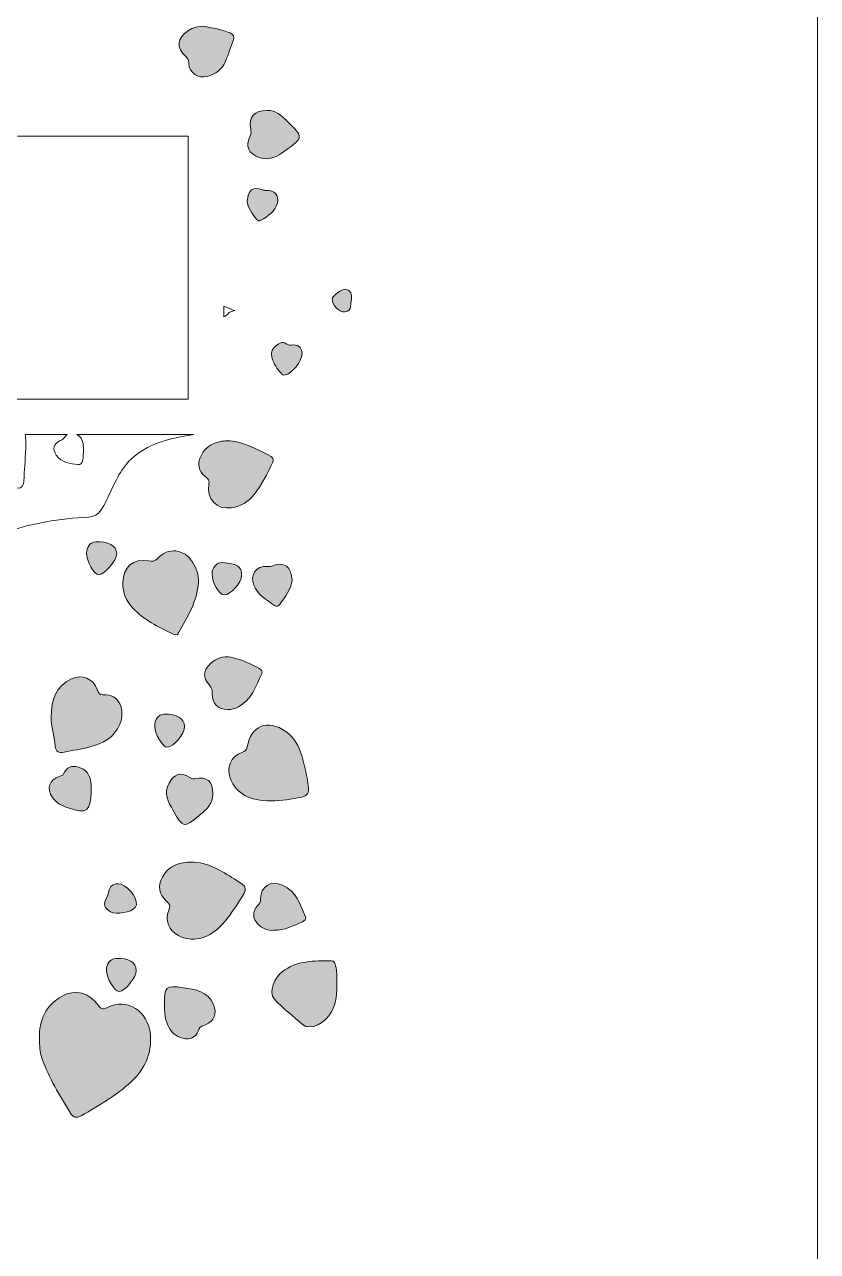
# Model space of a CAD drawing. Header units: inches. Extents: x 0 to 12, y -12 to 0.
# Drawn here: x 8.899 to 12, y -9.596 to -4.8 of the extents above; entities that cross this region are included whole.
import ezdxf

# ---------------------------------------------------------------- set-up
doc = ezdxf.new("R2010")
doc.units = ezdxf.units.IN
doc.header["$MEASUREMENT"] = 0
doc.layers.add('Layer 1', color=7, linetype='Continuous')

# ---------------------------------------------------------------- blocks, each defined once
blk = doc.blocks.new('block 2')
at = {"layer": 'Layer 1', "true_color": 0xffffff}
h = blk.add_hatch(color=7, dxfattribs=at)
h.dxf.hatch_style = 2
edge = h.paths.add_edge_path()
edge.add_spline(control_points=[(9.6061, -4.8071), (9.5764, -4.8045), (9.5568, -4.812), (9.5394, -4.8232), (9.4948, -4.8517), (9.491, -4.8907), (9.5296, -4.9245), (9.5389, -4.9326), (9.5398, -4.9402), (9.5407, -4.951), (9.5436, -4.9888), (9.5762, -5.0118), (9.6132, -5.0025), (9.6463, -4.9942), (9.6712, -4.9742), (9.6849, -4.9432), (9.697, -4.9159), (9.7054, -4.887), (9.7159, -4.859), (9.721, -4.8452), (9.7156, -4.8384), (9.7029, -4.8327), (9.6694, -4.8178), (9.6332, -4.8141), (9.6061, -4.8071)], knot_values=[0, 0, 0, 0, 1, 1, 1, 2, 2, 2, 3, 3, 3, 4, 4, 4, 5, 5, 5, 6, 6, 6, 7, 7, 7, 8, 8, 8, 8], degree=3, periodic=1)
h = blk.add_hatch(color=7, dxfattribs=at)
h.dxf.hatch_style = 2
edge = h.paths.add_edge_path()
edge.add_spline(control_points=[(9.8165, -5.3194), (9.8557, -5.333), (9.8871, -5.3154), (9.9173, -5.2936), (9.9907, -5.2409), (9.9908, -5.2407), (9.9261, -5.1774), (9.9038, -5.1555), (9.8811, -5.1335), (9.848, -5.1356), (9.7971, -5.1352), (9.7752, -5.16), (9.7832, -5.2083), (9.7848, -5.2177), (9.7859, -5.2256), (9.7813, -5.235), (9.7615, -5.2753), (9.7739, -5.3045), (9.8165, -5.3194)], knot_values=[0, 0, 0, 0, 1, 1, 1, 2, 2, 2, 3, 3, 3, 4, 4, 4, 5, 5, 5, 6, 6, 6, 6], degree=3, periodic=1)
h = blk.add_hatch(color=7, dxfattribs=at)
h.dxf.hatch_style = 2
edge = h.paths.add_edge_path()
edge.add_spline(control_points=[(9.8297, -5.4457), (9.7944, -5.4318), (9.771, -5.447), (9.7701, -5.4897), (9.7717, -5.5147), (9.788, -5.5385), (9.8063, -5.5612), (9.8105, -5.5664), (9.8171, -5.5687), (9.8231, -5.5651), (9.8509, -5.5487), (9.8789, -5.5316), (9.8877, -5.4977), (9.8955, -5.4677), (9.8767, -5.4471), (9.8443, -5.4483), (9.8389, -5.4485), (9.8346, -5.4476), (9.8297, -5.4457)], knot_values=[0, 0, 0, 0, 1, 1, 1, 2, 2, 2, 3, 3, 3, 4, 4, 4, 5, 5, 5, 6, 6, 6, 6], degree=3, periodic=1)
h = blk.add_hatch(color=7, dxfattribs=at)
h.dxf.hatch_style = 2
edge = h.paths.add_edge_path()
edge.add_spline(control_points=[(10.102, -5.8728), (10.1007, -5.8954), (10.128, -5.9253), (10.1514, -5.9227), (10.1829, -5.9192), (10.1714, -5.8902), (10.1773, -5.8751), (10.1797, -5.8534), (10.175, -5.8379), (10.1547, -5.8345), (10.1394, -5.8319), (10.1027, -5.8602), (10.102, -5.8728)], knot_values=[0, 0, 0, 0, 1, 1, 1, 2, 2, 2, 3, 3, 3, 4, 4, 4, 4], degree=3, periodic=1)
h = blk.add_hatch(color=7, dxfattribs=at)
h.dxf.hatch_style = 2
edge = h.paths.add_edge_path()
edge.add_spline(control_points=[(9.9178, -6.1697), (9.9434, -6.1655), (9.9841, -6.1173), (9.984, -6.0861), (9.9835, -6.0673), (9.9752, -6.0518), (9.9492, -6.0525), (9.9409, -6.0528), (9.9324, -6.0538), (9.925, -6.0487), (9.9073, -6.0364), (9.8935, -6.0464), (9.8802, -6.0569), (9.8641, -6.0694), (9.862, -6.0866), (9.8672, -6.1047), (9.8736, -6.127), (9.8863, -6.1459), (9.902, -6.1628), (9.9063, -6.1675), (9.91, -6.171), (9.9178, -6.1697)], knot_values=[0, 0, 0, 0, 1, 1, 1, 2, 2, 2, 3, 3, 3, 4, 4, 4, 5, 5, 5, 6, 6, 6, 7, 7, 7, 7], degree=3, periodic=1)
h = blk.add_hatch(color=7, dxfattribs=at)
h.dxf.hatch_style = 2
edge = h.paths.add_edge_path()
edge.add_spline(control_points=[(9.7077, -6.6889), (9.7443, -6.6838), (9.7741, -6.6659), (9.7971, -6.6371), (9.8271, -6.5996), (9.8476, -6.5564), (9.868, -6.5133), (9.8724, -6.5039), (9.8737, -6.4943), (9.8632, -6.4889), (9.8098, -6.4615), (9.7575, -6.4308), (9.7013, -6.4272), (9.6869, -6.4278), (9.6784, -6.4273), (9.6703, -6.4287), (9.6295, -6.4359), (9.5988, -6.458), (9.5841, -6.4967), (9.5716, -6.5295), (9.5879, -6.555), (9.6138, -6.5749), (9.6219, -6.5811), (9.6209, -6.588), (9.6192, -6.5969), (9.6086, -6.6534), (9.6506, -6.697), (9.7077, -6.6889)], knot_values=[0, 0, 0, 0, 1, 1, 1, 2, 2, 2, 3, 3, 3, 4, 4, 4, 5, 5, 5, 6, 6, 6, 7, 7, 7, 8, 8, 8, 9, 9, 9, 9], degree=3, periodic=1)
h = blk.add_hatch(color=7, dxfattribs=at)
h.dxf.hatch_style = 2
edge = h.paths.add_edge_path()
edge.add_spline(control_points=[(9.2592, -6.8683), (9.258, -6.837), (9.2264, -6.8182), (9.1775, -6.822), (9.1502, -6.8241), (9.1438, -6.8456), (9.1408, -6.8663), (9.1411, -6.8965), (9.1724, -6.9513), (9.188, -6.9511), (9.2119, -6.9508), (9.2601, -6.8947), (9.2592, -6.8683)], knot_values=[0, 0, 0, 0, 1, 1, 1, 2, 2, 2, 3, 3, 3, 4, 4, 4, 4], degree=3, periodic=1)
h = blk.add_hatch(color=7, dxfattribs=at)
h.dxf.hatch_style = 2
edge = h.paths.add_edge_path()
edge.add_spline(control_points=[(9.4192, -6.8867), (9.4078, -6.8993), (9.3984, -6.8987), (9.3842, -6.8964), (9.3227, -6.8862), (9.2847, -6.9197), (9.2832, -6.9825), (9.2822, -7.0211), (9.2962, -7.0538), (9.3219, -7.0809), (9.3655, -7.1268), (9.4208, -7.155), (9.4773, -7.1813), (9.4866, -7.1857), (9.4955, -7.1889), (9.5015, -7.1781), (9.536, -7.1158), (9.5742, -7.0548), (9.5787, -6.9809), (9.5817, -6.9511), (9.5705, -6.9254), (9.5556, -6.9013), (9.5236, -6.8494), (9.4599, -6.8421), (9.4192, -6.8867)], knot_values=[0, 0, 0, 0, 1, 1, 1, 2, 2, 2, 3, 3, 3, 4, 4, 4, 5, 5, 5, 6, 6, 6, 7, 7, 7, 8, 8, 8, 8], degree=3, periodic=1)
h = blk.add_hatch(color=7, dxfattribs=at)
h.dxf.hatch_style = 2
edge = h.paths.add_edge_path()
edge.add_spline(control_points=[(9.7476, -6.9538), (9.7482, -6.9185), (9.73, -6.9063), (9.6722, -6.9032), (9.6502, -6.902), (9.6327, -6.9222), (9.6323, -6.949), (9.6319, -6.9801), (9.6611, -7.0301), (9.6795, -7.0297), (9.7052, -7.0293), (9.7472, -6.9824), (9.7476, -6.9538)], knot_values=[0, 0, 0, 0, 1, 1, 1, 2, 2, 2, 3, 3, 3, 4, 4, 4, 4], degree=3, periodic=1)
h = blk.add_hatch(color=7, dxfattribs=at)
h.dxf.hatch_style = 2
edge = h.paths.add_edge_path()
edge.add_spline(control_points=[(9.8956, -7.0682), (9.9181, -7.0371), (9.9412, -7.0062), (9.945, -6.9731), (9.945, -6.92), (9.9108, -6.897), (9.8694, -6.9154), (9.8625, -6.9185), (9.8561, -6.9191), (9.8485, -6.9185), (9.8048, -6.915), (9.7791, -6.9508), (9.7958, -6.9911), (9.8115, -7.0289), (9.844, -7.0497), (9.8765, -7.0705), (9.8839, -7.0752), (9.8903, -7.0754), (9.8956, -7.0682)], knot_values=[0, 0, 0, 0, 1, 1, 1, 2, 2, 2, 3, 3, 3, 4, 4, 4, 5, 5, 5, 6, 6, 6, 6], degree=3, periodic=1)
h = blk.add_hatch(color=7, dxfattribs=at)
h.dxf.hatch_style = 2
edge = h.paths.add_edge_path()
edge.add_spline(control_points=[(9.6217, -7.3819), (9.632, -7.3927), (9.6323, -7.4029), (9.6324, -7.4153), (9.6326, -7.4546), (9.6549, -7.4771), (9.6934, -7.4777), (9.7083, -7.4783), (9.722, -7.4741), (9.735, -7.467), (9.7861, -7.4387), (9.8047, -7.3874), (9.8264, -7.3383), (9.8315, -7.3268), (9.8238, -7.3204), (9.8153, -7.3161), (9.7802, -7.2984), (9.7451, -7.2801), (9.706, -7.2732), (9.6755, -7.2678), (9.6484, -7.2771), (9.6258, -7.298), (9.5972, -7.3243), (9.5949, -7.3536), (9.6217, -7.3819)], knot_values=[0, 0, 0, 0, 1, 1, 1, 2, 2, 2, 3, 3, 3, 4, 4, 4, 5, 5, 5, 6, 6, 6, 7, 7, 7, 8, 8, 8, 8], degree=3, periodic=1)
h = blk.add_hatch(color=7, dxfattribs=at)
h.dxf.hatch_style = 2
edge = h.paths.add_edge_path()
edge.add_spline(control_points=[(9.2714, -7.5355), (9.2937, -7.4816), (9.2712, -7.4151), (9.2055, -7.4198), (9.1906, -7.4208), (9.1874, -7.4122), (9.1831, -7.4), (9.1681, -7.3566), (9.1239, -7.3383), (9.0822, -7.3579), (9.0216, -7.3864), (9.0026, -7.4385), (9.003, -7.5085), (9.001, -7.5421), (9.0155, -7.5809), (9.0186, -7.6213), (9.0202, -7.6423), (9.0334, -7.6489), (9.0537, -7.6445), (9.0872, -7.6373), (9.1212, -7.6325), (9.1542, -7.624), (9.2051, -7.6109), (9.2499, -7.5874), (9.2714, -7.5355)], knot_values=[0, 0, 0, 0, 1, 1, 1, 2, 2, 2, 3, 3, 3, 4, 4, 4, 5, 5, 5, 6, 6, 6, 7, 7, 7, 8, 8, 8, 8], degree=3, periodic=1)
h = blk.add_hatch(color=7, dxfattribs=at)
h.dxf.hatch_style = 2
edge = h.paths.add_edge_path()
edge.add_spline(control_points=[(9.4444, -7.496), (9.4221, -7.4967), (9.4073, -7.5165), (9.4078, -7.5451), (9.4082, -7.5741), (9.4403, -7.6267), (9.4567, -7.6254), (9.483, -7.6232), (9.525, -7.5723), (9.5242, -7.5436), (9.5232, -7.5116), (9.4946, -7.4945), (9.4444, -7.496)], knot_values=[0, 0, 0, 0, 1, 1, 1, 2, 2, 2, 3, 3, 3, 4, 4, 4, 4], degree=3, periodic=1)
h = blk.add_hatch(color=7, dxfattribs=at)
h.dxf.hatch_style = 2
edge = h.paths.add_edge_path()
edge.add_spline(control_points=[(10.0089, -7.7827), (10.005, -7.7401), (9.9945, -7.6988), (9.983, -7.6579), (9.9725, -7.6203), (9.9536, -7.5871), (9.9206, -7.5636), (9.8508, -7.5138), (9.7811, -7.5411), (9.77, -7.6235), (9.768, -7.6379), (9.7605, -7.6414), (9.7486, -7.6455), (9.7062, -7.66), (9.6866, -7.7048), (9.7034, -7.746), (9.7285, -7.8077), (9.778, -7.8352), (9.8628, -7.8345), (9.9036, -7.8349), (9.9434, -7.8288), (9.9832, -7.8202), (10.0055, -7.8154), (10.0109, -7.8036), (10.0089, -7.7827)], knot_values=[0, 0, 0, 0, 1, 1, 1, 2, 2, 2, 3, 3, 3, 4, 4, 4, 5, 5, 5, 6, 6, 6, 7, 7, 7, 8, 8, 8, 8], degree=3, periodic=1)
h = blk.add_hatch(color=7, dxfattribs=at)
h.dxf.hatch_style = 2
edge = h.paths.add_edge_path()
edge.add_spline(control_points=[(9.1103, -7.7027), (9.0848, -7.6952), (9.0631, -7.703), (9.0517, -7.7296), (9.0488, -7.7364), (9.0427, -7.7369), (9.0367, -7.7387), (8.9945, -7.7514), (8.9832, -7.7856), (9.0083, -7.8221), (9.0233, -7.8439), (9.0455, -7.8541), (9.0693, -7.862), (9.1431, -7.8863), (9.157, -7.8764), (9.1589, -7.7987), (9.1589, -7.7863), (9.1604, -7.7737), (9.1586, -7.7615), (9.1543, -7.7328), (9.1384, -7.711), (9.1103, -7.7027)], knot_values=[0, 0, 0, 0, 1, 1, 1, 2, 2, 2, 3, 3, 3, 4, 4, 4, 5, 5, 5, 6, 6, 6, 7, 7, 7, 7], degree=3, periodic=1)
h = blk.add_hatch(color=7, dxfattribs=at)
h.dxf.hatch_style = 2
edge = h.paths.add_edge_path()
edge.add_spline(control_points=[(9.565, -7.7485), (9.5546, -7.7506), (9.5501, -7.7459), (9.5432, -7.7418), (9.509, -7.7211), (9.4836, -7.7295), (9.4641, -7.765), (9.4417, -7.8055), (9.461, -7.8388), (9.48, -7.8726), (9.519, -7.942), (9.5218, -7.9424), (9.5835, -7.8913), (9.6102, -7.8691), (9.6363, -7.8467), (9.6347, -7.8073), (9.6351, -7.7579), (9.613, -7.7385), (9.565, -7.7485)], knot_values=[0, 0, 0, 0, 1, 1, 1, 2, 2, 2, 3, 3, 3, 4, 4, 4, 5, 5, 5, 6, 6, 6, 6], degree=3, periodic=1)
h = blk.add_hatch(color=7, dxfattribs=at)
h.dxf.hatch_style = 2
edge = h.paths.add_edge_path()
edge.add_spline(control_points=[(9.5005, -8.3616), (9.5519, -8.3888), (9.6141, -8.3761), (9.6622, -8.3278), (9.6916, -8.2982), (9.7148, -8.2638), (9.7374, -8.229), (9.773, -8.1746), (9.774, -8.1728), (9.7192, -8.14), (9.668, -8.1094), (9.618, -8.0735), (9.5489, -8.0746), (9.5424, -8.075), (9.5308, -8.0743), (9.5197, -8.0764), (9.4781, -8.0842), (9.4462, -8.1064), (9.4317, -8.1467), (9.4195, -8.1807), (9.4318, -8.2098), (9.4597, -8.232), (9.4718, -8.2416), (9.4667, -8.2519), (9.4627, -8.2627), (9.4477, -8.303), (9.4625, -8.3414), (9.5005, -8.3616)], knot_values=[0, 0, 0, 0, 1, 1, 1, 2, 2, 2, 3, 3, 3, 4, 4, 4, 5, 5, 5, 6, 6, 6, 7, 7, 7, 8, 8, 8, 9, 9, 9, 9], degree=3, periodic=1)
h = blk.add_hatch(color=7, dxfattribs=at)
h.dxf.hatch_style = 2
edge = h.paths.add_edge_path()
edge.add_spline(control_points=[(9.9072, -8.164), (9.8615, -8.1442), (9.8214, -8.1699), (9.8222, -8.2183), (9.8224, -8.2306), (9.8171, -8.2367), (9.81, -8.2447), (9.7892, -8.268), (9.7901, -8.2946), (9.8117, -8.3167), (9.8294, -8.3348), (9.851, -8.3434), (9.8726, -8.3406), (9.9165, -8.3415), (9.9505, -8.3228), (9.9853, -8.3071), (9.9926, -8.3038), (10.0019, -8.2984), (9.9976, -8.2883), (9.9769, -8.2401), (9.9612, -8.1875), (9.9072, -8.164)], knot_values=[0, 0, 0, 0, 1, 1, 1, 2, 2, 2, 3, 3, 3, 4, 4, 4, 5, 5, 5, 6, 6, 6, 7, 7, 7, 7], degree=3, periodic=1)
h = blk.add_hatch(color=7, dxfattribs=at)
h.dxf.hatch_style = 2
edge = h.paths.add_edge_path()
edge.add_spline(control_points=[(9.2284, -8.1867), (9.2262, -8.1957), (9.225, -8.2044), (9.22, -8.2129), (9.2052, -8.238), (9.2101, -8.2543), (9.2353, -8.2688), (9.2559, -8.2807), (9.3165, -8.2703), (9.3313, -8.2521), (9.3337, -8.249), (9.3355, -8.2448), (9.336, -8.241), (9.3404, -8.2105), (9.2946, -8.1583), (9.2642, -8.1588), (9.2455, -8.159), (9.2327, -8.1684), (9.2284, -8.1867)], knot_values=[0, 0, 0, 0, 1, 1, 1, 2, 2, 2, 3, 3, 3, 4, 4, 4, 5, 5, 5, 6, 6, 6, 6], degree=3, periodic=1)
h = blk.add_hatch(color=7, dxfattribs=at)
h.dxf.hatch_style = 2
edge = h.paths.add_edge_path()
edge.add_spline(control_points=[(9.2685, -8.5803), (9.291, -8.5799), (9.3357, -8.5252), (9.3353, -8.4985), (9.3347, -8.466), (9.3065, -8.4481), (9.2562, -8.4514), (9.23, -8.4531), (9.2195, -8.4715), (9.2194, -8.4965), (9.2195, -8.5275), (9.2505, -8.5805), (9.2685, -8.5803)], knot_values=[0, 0, 0, 0, 1, 1, 1, 2, 2, 2, 3, 3, 3, 4, 4, 4, 4], degree=3, periodic=1)
h = blk.add_hatch(color=7, dxfattribs=at)
h.dxf.hatch_style = 2
edge = h.paths.add_edge_path()
edge.add_spline(control_points=[(10.099, -8.4599), (10.0315, -8.4601), (9.963, -8.4584), (9.906, -8.5028), (9.8791, -8.5237), (9.85, -8.5823), (9.8758, -8.6101), (9.9094, -8.6463), (9.9492, -8.6766), (9.9862, -8.7091), (10.016, -8.7354), (10.0762, -8.7033), (10.0991, -8.6594), (10.1179, -8.6233), (10.1214, -8.5844), (10.1207, -8.5446), (10.1202, -8.5228), (10.121, -8.501), (10.1156, -8.4795), (10.1133, -8.47), (10.1102, -8.4599), (10.099, -8.4599)], knot_values=[0, 0, 0, 0, 1, 1, 1, 2, 2, 2, 3, 3, 3, 4, 4, 4, 5, 5, 5, 6, 6, 6, 7, 7, 7, 7], degree=3, periodic=1)
h = blk.add_hatch(color=7, dxfattribs=at)
h.dxf.hatch_style = 2
edge = h.paths.add_edge_path()
edge.add_spline(control_points=[(9.2237, -8.6421), (9.203, -8.6527), (9.1967, -8.6479), (9.1858, -8.6319), (9.1539, -8.5852), (9.095, -8.5704), (9.0459, -8.598), (8.9818, -8.6342), (8.9549, -8.6918), (8.957, -8.7641), (8.9574, -8.7901), (8.9579, -8.8158), (8.9668, -8.8409), (8.994, -8.9177), (9.0359, -8.9867), (9.0783, -9.0556), (9.0894, -9.0736), (9.1026, -9.0759), (9.1201, -9.066), (9.1885, -9.0268), (9.2571, -8.9876), (9.3152, -8.9337), (9.3687, -8.884), (9.3975, -8.8234), (9.3908, -8.7478), (9.3828, -8.6575), (9.3001, -8.6031), (9.2237, -8.6421)], knot_values=[0, 0, 0, 0, 1, 1, 1, 2, 2, 2, 3, 3, 3, 4, 4, 4, 5, 5, 5, 6, 6, 6, 7, 7, 7, 8, 8, 8, 9, 9, 9, 9], degree=3, periodic=1)
h = blk.add_hatch(color=7, dxfattribs=at)
h.dxf.hatch_style = 2
edge = h.paths.add_edge_path()
edge.add_spline(control_points=[(9.5196, -8.5653), (9.4504, -8.5556), (9.4461, -8.5604), (9.4459, -8.629), (9.4452, -8.6603), (9.4475, -8.6907), (9.4628, -8.7195), (9.4773, -8.7467), (9.4996, -8.7618), (9.5289, -8.7648), (9.5563, -8.7676), (9.573, -8.7513), (9.5818, -8.7261), (9.5859, -8.7144), (9.5976, -8.7142), (9.6069, -8.7102), (9.6411, -8.6954), (9.652, -8.6659), (9.6376, -8.6314), (9.6154, -8.5783), (9.5668, -8.5719), (9.5196, -8.5653)], knot_values=[0, 0, 0, 0, 1, 1, 1, 2, 2, 2, 3, 3, 3, 4, 4, 4, 5, 5, 5, 6, 6, 6, 7, 7, 7, 7], degree=3, periodic=1)
at = {"layer": 'Layer 1', "lineweight": 0}
blk.add_lwpolyline([(8.871, -5.2361), (9.0426, -5.2361), (9.2338, -5.2361), (9.4207, -5.2361), (9.5387, -5.2361), (9.5387, -5.2904), (9.5387, -5.6732), (9.5387, -5.765), (9.5387, -6.1228), (9.5387, -6.2639), (9.5018, -6.2639), (9.4746, -6.2639), (9.1021, -6.2639), (8.9215, -6.2639), (8.8533, -6.2639)], dxfattribs=at)
for points, knots in [([(9.6061, -4.8071), (9.5764, -4.8045), (9.5568, -4.812), (9.5394, -4.8232), (9.4948, -4.8517), (9.491, -4.8907), (9.5296, -4.9245), (9.5389, -4.9326), (9.5398, -4.9402), (9.5407, -4.951), (9.5436, -4.9888), (9.5762, -5.0118), (9.6132, -5.0025), (9.6463, -4.9942), (9.6712, -4.9742), (9.6849, -4.9432), (9.697, -4.9159), (9.7054, -4.887), (9.7159, -4.859), (9.721, -4.8452), (9.7156, -4.8384), (9.7029, -4.8327), (9.6694, -4.8178), (9.6332, -4.8141), (9.6061, -4.8071)], [0, 0, 0, 0, 1, 1, 1, 2, 2, 2, 3, 3, 3, 4, 4, 4, 5, 5, 5, 6, 6, 6, 7, 7, 7, 8, 8, 8, 8]), ([(9.8165, -5.3194), (9.8557, -5.333), (9.8871, -5.3154), (9.9173, -5.2936), (9.9907, -5.2409), (9.9908, -5.2407), (9.9261, -5.1774), (9.9038, -5.1555), (9.8811, -5.1335), (9.848, -5.1356), (9.7971, -5.1352), (9.7752, -5.16), (9.7832, -5.2083), (9.7848, -5.2177), (9.7859, -5.2256), (9.7813, -5.235), (9.7615, -5.2753), (9.7739, -5.3045), (9.8165, -5.3194)], [0, 0, 0, 0, 1, 1, 1, 2, 2, 2, 3, 3, 3, 4, 4, 4, 5, 5, 5, 6, 6, 6, 6]), ([(9.8297, -5.4457), (9.7944, -5.4318), (9.771, -5.447), (9.7701, -5.4897), (9.7717, -5.5147), (9.788, -5.5385), (9.8063, -5.5612), (9.8105, -5.5664), (9.8171, -5.5687), (9.8231, -5.5651), (9.8509, -5.5487), (9.8789, -5.5316), (9.8877, -5.4977), (9.8955, -5.4677), (9.8767, -5.4471), (9.8443, -5.4483), (9.8389, -5.4485), (9.8346, -5.4476), (9.8297, -5.4457)], [0, 0, 0, 0, 1, 1, 1, 2, 2, 2, 3, 3, 3, 4, 4, 4, 5, 5, 5, 6, 6, 6, 6]), ([(7.1783, -5.898), (7.2243, -5.9193), (7.2732, -5.9279), (7.324, -5.9222), (7.4433, -5.909), (7.5575, -5.8771), (7.6699, -5.8359), (7.7122, -5.8205), (7.7586, -5.8096), (7.8042, -5.8141), (7.8983, -5.8236), (7.9794, -5.8596), (8.0399, -5.9368), (8.0688, -5.9734), (8.0899, -6.0147), (8.114, -6.0539), (8.114, -6.0539), (8.114, -6.4028), (8.114, -6.4028), (8.114, -6.4028), (8.1607, -6.4028), (8.1607, -6.4028), (8.1732, -6.4205), (8.1951, -6.4347), (8.2274, -6.4483), (8.3093, -6.4829), (8.3956, -6.5107), (8.4489, -6.59), (8.4532, -6.5964), (8.459, -6.6011), (8.4674, -6.5973), (8.4758, -6.5936), (8.4742, -6.5853), (8.4737, -6.5782), (8.4725, -6.5562), (8.4596, -6.5397), (8.4457, -6.524), (8.4156, -6.49), (8.3758, -6.4691), (8.3369, -6.4473), (8.3144, -6.4348), (8.2926, -6.4214), (8.2753, -6.4028), (8.2753, -6.4028), (8.323, -6.4028), (8.323, -6.4028), (8.3275, -6.4088), (8.3322, -6.415), (8.3371, -6.4211), (8.3442, -6.4302), (8.3526, -6.4297), (8.3618, -6.4242), (8.3725, -6.4179), (8.3828, -6.4109), (8.392, -6.4028), (8.392, -6.4028), (8.5014, -6.4028), (8.5014, -6.4028), (8.5007, -6.409), (8.5008, -6.4154), (8.5018, -6.4218), (8.5129, -6.5001), (8.5572, -6.5521), (8.631, -6.5789), (8.7082, -6.6069), (8.7893, -6.6093), (8.8703, -6.6123), (8.8901, -6.613), (8.8946, -6.6005), (8.8957, -6.5844), (8.8983, -6.5429), (8.9011, -6.5015), (8.9039, -6.46), (8.9047, -6.4408), (8.9038, -6.4216), (8.9017, -6.4028), (8.9017, -6.4028), (9.0656, -6.4028), (9.0656, -6.4028), (9.0602, -6.4066), (9.0555, -6.412), (9.0511, -6.4186), (9.0486, -6.4223), (9.043, -6.4243), (9.0385, -6.4265), (9.0126, -6.4392), (9.0064, -6.4607), (9.0231, -6.4836), (9.044, -6.5126), (9.0765, -6.5166), (9.1084, -6.5201), (9.1194, -6.5214), (9.1246, -6.5116), (9.1263, -6.5021), (9.1282, -6.4909), (9.1285, -6.4795), (9.1289, -6.4746), (9.1289, -6.463), (9.1288, -6.4578), (9.1289, -6.4526), (9.1293, -6.4308), (9.1222, -6.413), (9.1034, -6.4028), (9.1034, -6.4028), (9.5615, -6.4028), (9.5615, -6.4028), (9.5485, -6.4048), (9.5354, -6.4069), (9.5224, -6.4091), (9.4417, -6.4236), (9.365, -6.4464), (9.306, -6.5084), (9.2657, -6.5509), (9.2467, -6.6053), (9.221, -6.6561), (9.2051, -6.6869), (9.1911, -6.7233), (9.149, -6.7254), (9.0929, -6.7282), (9.0378, -6.7343), (8.9822, -6.7439), (8.8821, -6.7609), (8.7882, -6.7944), (8.6961, -6.8351), (8.5974, -6.8786), (8.51, -6.9434), (8.4093, -6.9834), (8.3044, -7.025), (8.1963, -7.0532), (8.0844, -7.0621), (7.9953, -7.0694), (7.9256, -7.0257), (7.8704, -6.9573), (7.8229, -6.8986), (7.784, -6.8332), (7.7261, -6.7828), (7.5587, -6.6369), (7.3628, -6.5565), (7.1447, -6.5304), (7.1049, -6.5257), (7.0649, -6.5223), (7.0249, -6.5208), (7.0249, -6.5208), (7.0249, -6.4101), (7.0249, -6.4101), (7.0523, -6.4316), (7.091, -6.4382), (7.1376, -6.4191), (7.1528, -6.4129), (7.1549, -6.4227), (7.1605, -6.4314), (7.1928, -6.482), (7.2481, -6.4964), (7.3008, -6.4681), (7.3592, -6.4369), (7.3967, -6.3556), (7.3841, -6.2838), (7.3686, -6.1955), (7.3239, -6.119), (7.2832, -6.041), (7.2732, -6.0218), (7.2583, -6.0309), (7.2458, -6.0369), (7.1935, -6.0621), (7.1417, -6.0885), (7.0938, -6.1215), (7.0674, -6.1396), (7.0438, -6.1595), (7.0249, -6.1824), (7.0249, -6.1824), (7.0249, -5.8591), (7.0249, -5.8591), (7.076, -5.8618), (7.1271, -5.8744), (7.1783, -5.898)], [0, 0, 0, 0, 1, 1, 1, 2, 2, 2, 3, 3, 3, 4, 4, 4, 5, 5, 5, 6, 6, 6, 7, 7, 7, 8, 8, 8, 9, 9, 9, 10, 10, 10, 11, 11, 11, 12, 12, 12, 13, 13, 13, 14, 14, 14, 15, 15, 15, 16, 16, 16, 17, 17, 17, 18, 18, 18, 19, 19, 19, 20, 20, 20, 21, 21, 21, 22, 22, 22, 23, 23, 23, 24, 24, 24, 25, 25, 25, 26, 26, 26, 27, 27, 27, 28, 28, 28, 29, 29, 29, 30, 30, 30, 31, 31, 31, 32, 32, 32, 33, 33, 33, 34, 34, 34, 35, 35, 35, 36, 36, 36, 37, 37, 37, 38, 38, 38, 39, 39, 39, 40, 40, 40, 41, 41, 41, 42, 42, 42, 43, 43, 43, 44, 44, 44, 45, 45, 45, 46, 46, 46, 47, 47, 47, 48, 48, 48, 49, 49, 49, 50, 50, 50, 51, 51, 51, 52, 52, 52, 53, 53, 53, 54, 54, 54, 55, 55, 55, 56, 56, 56, 57, 57, 57, 58, 58, 58, 58]), ([(10.102, -5.8728), (10.1007, -5.8954), (10.128, -5.9253), (10.1514, -5.9227), (10.1829, -5.9192), (10.1714, -5.8902), (10.1773, -5.8751), (10.1797, -5.8534), (10.175, -5.8379), (10.1547, -5.8345), (10.1394, -5.8319), (10.1027, -5.8602), (10.102, -5.8728)], [0, 0, 0, 0, 1, 1, 1, 2, 2, 2, 3, 3, 3, 4, 4, 4, 4]), ([(9.7207, -5.9182), (9.7101, -5.9219), (9.7024, -5.9222), (9.6989, -5.9261), (9.6922, -5.9337), (9.6853, -5.9391), (9.6776, -5.9426), (9.6776, -5.9426), (9.6776, -5.9008), (9.6776, -5.9008), (9.6917, -5.9057), (9.706, -5.9118), (9.7207, -5.9182)], [0, 0, 0, 0, 1, 1, 1, 2, 2, 2, 3, 3, 3, 4, 4, 4, 4]), ([(9.9178, -6.1697), (9.9434, -6.1655), (9.9841, -6.1173), (9.984, -6.0861), (9.9835, -6.0673), (9.9752, -6.0518), (9.9492, -6.0525), (9.9409, -6.0528), (9.9324, -6.0538), (9.925, -6.0487), (9.9073, -6.0364), (9.8935, -6.0464), (9.8802, -6.0569), (9.8641, -6.0694), (9.862, -6.0866), (9.8672, -6.1047), (9.8736, -6.127), (9.8863, -6.1459), (9.902, -6.1628), (9.9063, -6.1675), (9.91, -6.171), (9.9178, -6.1697)], [0, 0, 0, 0, 1, 1, 1, 2, 2, 2, 3, 3, 3, 4, 4, 4, 5, 5, 5, 6, 6, 6, 7, 7, 7, 7]), ([(9.7077, -6.6889), (9.7443, -6.6838), (9.7741, -6.6659), (9.7971, -6.6371), (9.8271, -6.5996), (9.8476, -6.5564), (9.868, -6.5133), (9.8724, -6.5039), (9.8737, -6.4943), (9.8632, -6.4889), (9.8098, -6.4615), (9.7575, -6.4308), (9.7013, -6.4272), (9.6869, -6.4278), (9.6784, -6.4273), (9.6703, -6.4287), (9.6295, -6.4359), (9.5988, -6.458), (9.5841, -6.4967), (9.5716, -6.5295), (9.5879, -6.555), (9.6138, -6.5749), (9.6219, -6.5811), (9.6209, -6.588), (9.6192, -6.5969), (9.6086, -6.6534), (9.6506, -6.697), (9.7077, -6.6889)], [0, 0, 0, 0, 1, 1, 1, 2, 2, 2, 3, 3, 3, 4, 4, 4, 5, 5, 5, 6, 6, 6, 7, 7, 7, 8, 8, 8, 9, 9, 9, 9]), ([(9.2592, -6.8683), (9.258, -6.837), (9.2264, -6.8182), (9.1775, -6.822), (9.1502, -6.8241), (9.1438, -6.8456), (9.1408, -6.8663), (9.1411, -6.8965), (9.1724, -6.9513), (9.188, -6.9511), (9.2119, -6.9508), (9.2601, -6.8947), (9.2592, -6.8683)], [0, 0, 0, 0, 1, 1, 1, 2, 2, 2, 3, 3, 3, 4, 4, 4, 4]), ([(9.4192, -6.8867), (9.4078, -6.8993), (9.3984, -6.8987), (9.3842, -6.8964), (9.3227, -6.8862), (9.2847, -6.9197), (9.2832, -6.9825), (9.2822, -7.0211), (9.2962, -7.0538), (9.3219, -7.0809), (9.3655, -7.1268), (9.4208, -7.155), (9.4773, -7.1813), (9.4866, -7.1857), (9.4955, -7.1889), (9.5015, -7.1781), (9.536, -7.1158), (9.5742, -7.0548), (9.5787, -6.9809), (9.5817, -6.9511), (9.5705, -6.9254), (9.5556, -6.9013), (9.5236, -6.8494), (9.4599, -6.8421), (9.4192, -6.8867)], [0, 0, 0, 0, 1, 1, 1, 2, 2, 2, 3, 3, 3, 4, 4, 4, 5, 5, 5, 6, 6, 6, 7, 7, 7, 8, 8, 8, 8]), ([(9.7476, -6.9538), (9.7482, -6.9185), (9.73, -6.9063), (9.6722, -6.9032), (9.6502, -6.902), (9.6327, -6.9222), (9.6323, -6.949), (9.6319, -6.9801), (9.6611, -7.0301), (9.6795, -7.0297), (9.7052, -7.0293), (9.7472, -6.9824), (9.7476, -6.9538)], [0, 0, 0, 0, 1, 1, 1, 2, 2, 2, 3, 3, 3, 4, 4, 4, 4]), ([(9.8956, -7.0682), (9.9181, -7.0371), (9.9412, -7.0062), (9.945, -6.9731), (9.945, -6.92), (9.9108, -6.897), (9.8694, -6.9154), (9.8625, -6.9185), (9.8561, -6.9191), (9.8485, -6.9185), (9.8048, -6.915), (9.7791, -6.9508), (9.7958, -6.9911), (9.8115, -7.0289), (9.844, -7.0497), (9.8765, -7.0705), (9.8839, -7.0752), (9.8903, -7.0754), (9.8956, -7.0682)], [0, 0, 0, 0, 1, 1, 1, 2, 2, 2, 3, 3, 3, 4, 4, 4, 5, 5, 5, 6, 6, 6, 6]), ([(9.6217, -7.3819), (9.632, -7.3927), (9.6323, -7.4029), (9.6324, -7.4153), (9.6326, -7.4546), (9.6549, -7.4771), (9.6934, -7.4777), (9.7083, -7.4783), (9.722, -7.4741), (9.735, -7.467), (9.7861, -7.4387), (9.8047, -7.3874), (9.8264, -7.3383), (9.8315, -7.3268), (9.8238, -7.3204), (9.8153, -7.3161), (9.7802, -7.2984), (9.7451, -7.2801), (9.706, -7.2732), (9.6755, -7.2678), (9.6484, -7.2771), (9.6258, -7.298), (9.5972, -7.3243), (9.5949, -7.3536), (9.6217, -7.3819)], [0, 0, 0, 0, 1, 1, 1, 2, 2, 2, 3, 3, 3, 4, 4, 4, 5, 5, 5, 6, 6, 6, 7, 7, 7, 8, 8, 8, 8]), ([(9.2714, -7.5355), (9.2937, -7.4816), (9.2712, -7.4151), (9.2055, -7.4198), (9.1906, -7.4208), (9.1874, -7.4122), (9.1831, -7.4), (9.1681, -7.3566), (9.1239, -7.3383), (9.0822, -7.3579), (9.0216, -7.3864), (9.0026, -7.4385), (9.003, -7.5085), (9.001, -7.5421), (9.0155, -7.5809), (9.0186, -7.6213), (9.0202, -7.6423), (9.0334, -7.6489), (9.0537, -7.6445), (9.0872, -7.6373), (9.1212, -7.6325), (9.1542, -7.624), (9.2051, -7.6109), (9.2499, -7.5874), (9.2714, -7.5355)], [0, 0, 0, 0, 1, 1, 1, 2, 2, 2, 3, 3, 3, 4, 4, 4, 5, 5, 5, 6, 6, 6, 7, 7, 7, 8, 8, 8, 8]), ([(9.4444, -7.496), (9.4221, -7.4967), (9.4073, -7.5165), (9.4078, -7.5451), (9.4082, -7.5741), (9.4403, -7.6267), (9.4567, -7.6254), (9.483, -7.6232), (9.525, -7.5723), (9.5242, -7.5436), (9.5232, -7.5116), (9.4946, -7.4945), (9.4444, -7.496)], [0, 0, 0, 0, 1, 1, 1, 2, 2, 2, 3, 3, 3, 4, 4, 4, 4]), ([(10.0089, -7.7827), (10.005, -7.7401), (9.9945, -7.6988), (9.983, -7.6579), (9.9725, -7.6203), (9.9536, -7.5871), (9.9206, -7.5636), (9.8508, -7.5138), (9.7811, -7.5411), (9.77, -7.6235), (9.768, -7.6379), (9.7605, -7.6414), (9.7486, -7.6455), (9.7062, -7.66), (9.6866, -7.7048), (9.7034, -7.746), (9.7285, -7.8077), (9.778, -7.8352), (9.8628, -7.8345), (9.9036, -7.8349), (9.9434, -7.8288), (9.9832, -7.8202), (10.0055, -7.8154), (10.0109, -7.8036), (10.0089, -7.7827)], [0, 0, 0, 0, 1, 1, 1, 2, 2, 2, 3, 3, 3, 4, 4, 4, 5, 5, 5, 6, 6, 6, 7, 7, 7, 8, 8, 8, 8]), ([(9.1103, -7.7027), (9.0848, -7.6952), (9.0631, -7.703), (9.0517, -7.7296), (9.0488, -7.7364), (9.0427, -7.7369), (9.0367, -7.7387), (8.9945, -7.7514), (8.9832, -7.7856), (9.0083, -7.8221), (9.0233, -7.8439), (9.0455, -7.8541), (9.0693, -7.862), (9.1431, -7.8863), (9.157, -7.8764), (9.1589, -7.7987), (9.1589, -7.7863), (9.1604, -7.7737), (9.1586, -7.7615), (9.1543, -7.7328), (9.1384, -7.711), (9.1103, -7.7027)], [0, 0, 0, 0, 1, 1, 1, 2, 2, 2, 3, 3, 3, 4, 4, 4, 5, 5, 5, 6, 6, 6, 7, 7, 7, 7]), ([(9.565, -7.7485), (9.5546, -7.7506), (9.5501, -7.7459), (9.5432, -7.7418), (9.509, -7.7211), (9.4836, -7.7295), (9.4641, -7.765), (9.4417, -7.8055), (9.461, -7.8388), (9.48, -7.8726), (9.519, -7.942), (9.5218, -7.9424), (9.5835, -7.8913), (9.6102, -7.8691), (9.6363, -7.8467), (9.6347, -7.8073), (9.6351, -7.7579), (9.613, -7.7385), (9.565, -7.7485)], [0, 0, 0, 0, 1, 1, 1, 2, 2, 2, 3, 3, 3, 4, 4, 4, 5, 5, 5, 6, 6, 6, 6]), ([(9.5005, -8.3616), (9.5519, -8.3888), (9.6141, -8.3761), (9.6622, -8.3278), (9.6916, -8.2982), (9.7148, -8.2638), (9.7374, -8.229), (9.773, -8.1746), (9.774, -8.1728), (9.7192, -8.14), (9.668, -8.1094), (9.618, -8.0735), (9.5489, -8.0746), (9.5424, -8.075), (9.5308, -8.0743), (9.5197, -8.0764), (9.4781, -8.0842), (9.4462, -8.1064), (9.4317, -8.1467), (9.4195, -8.1807), (9.4318, -8.2098), (9.4597, -8.232), (9.4718, -8.2416), (9.4667, -8.2519), (9.4627, -8.2627), (9.4477, -8.303), (9.4625, -8.3414), (9.5005, -8.3616)], [0, 0, 0, 0, 1, 1, 1, 2, 2, 2, 3, 3, 3, 4, 4, 4, 5, 5, 5, 6, 6, 6, 7, 7, 7, 8, 8, 8, 9, 9, 9, 9]), ([(9.9072, -8.164), (9.8615, -8.1442), (9.8214, -8.1699), (9.8222, -8.2183), (9.8224, -8.2306), (9.8171, -8.2367), (9.81, -8.2447), (9.7892, -8.268), (9.7901, -8.2946), (9.8117, -8.3167), (9.8294, -8.3348), (9.851, -8.3434), (9.8726, -8.3406), (9.9165, -8.3415), (9.9505, -8.3228), (9.9853, -8.3071), (9.9926, -8.3038), (10.0019, -8.2984), (9.9976, -8.2883), (9.9769, -8.2401), (9.9612, -8.1875), (9.9072, -8.164)], [0, 0, 0, 0, 1, 1, 1, 2, 2, 2, 3, 3, 3, 4, 4, 4, 5, 5, 5, 6, 6, 6, 7, 7, 7, 7]), ([(9.2284, -8.1867), (9.2262, -8.1957), (9.225, -8.2044), (9.22, -8.2129), (9.2052, -8.238), (9.2101, -8.2543), (9.2353, -8.2688), (9.2559, -8.2807), (9.3165, -8.2703), (9.3313, -8.2521), (9.3337, -8.249), (9.3355, -8.2448), (9.336, -8.241), (9.3404, -8.2105), (9.2946, -8.1583), (9.2642, -8.1588), (9.2455, -8.159), (9.2327, -8.1684), (9.2284, -8.1867)], [0, 0, 0, 0, 1, 1, 1, 2, 2, 2, 3, 3, 3, 4, 4, 4, 5, 5, 5, 6, 6, 6, 6]), ([(9.2685, -8.5803), (9.291, -8.5799), (9.3357, -8.5252), (9.3353, -8.4985), (9.3347, -8.466), (9.3065, -8.4481), (9.2562, -8.4514), (9.23, -8.4531), (9.2195, -8.4715), (9.2194, -8.4965), (9.2195, -8.5275), (9.2505, -8.5805), (9.2685, -8.5803)], [0, 0, 0, 0, 1, 1, 1, 2, 2, 2, 3, 3, 3, 4, 4, 4, 4]), ([(10.099, -8.4599), (10.0315, -8.4601), (9.963, -8.4584), (9.906, -8.5028), (9.8791, -8.5237), (9.85, -8.5823), (9.8758, -8.6101), (9.9094, -8.6463), (9.9492, -8.6766), (9.9862, -8.7091), (10.016, -8.7354), (10.0762, -8.7033), (10.0991, -8.6594), (10.1179, -8.6233), (10.1214, -8.5844), (10.1207, -8.5446), (10.1202, -8.5228), (10.121, -8.501), (10.1156, -8.4795), (10.1133, -8.47), (10.1102, -8.4599), (10.099, -8.4599)], [0, 0, 0, 0, 1, 1, 1, 2, 2, 2, 3, 3, 3, 4, 4, 4, 5, 5, 5, 6, 6, 6, 7, 7, 7, 7]), ([(9.2237, -8.6421), (9.203, -8.6527), (9.1967, -8.6479), (9.1858, -8.6319), (9.1539, -8.5852), (9.095, -8.5704), (9.0459, -8.598), (8.9818, -8.6342), (8.9549, -8.6918), (8.957, -8.7641), (8.9574, -8.7901), (8.9579, -8.8158), (8.9668, -8.8409), (8.994, -8.9177), (9.0359, -8.9867), (9.0783, -9.0556), (9.0894, -9.0736), (9.1026, -9.0759), (9.1201, -9.066), (9.1885, -9.0268), (9.2571, -8.9876), (9.3152, -8.9337), (9.3687, -8.884), (9.3975, -8.8234), (9.3908, -8.7478), (9.3828, -8.6575), (9.3001, -8.6031), (9.2237, -8.6421)], [0, 0, 0, 0, 1, 1, 1, 2, 2, 2, 3, 3, 3, 4, 4, 4, 5, 5, 5, 6, 6, 6, 7, 7, 7, 8, 8, 8, 9, 9, 9, 9]), ([(9.5196, -8.5653), (9.4504, -8.5556), (9.4461, -8.5604), (9.4459, -8.629), (9.4452, -8.6603), (9.4475, -8.6907), (9.4628, -8.7195), (9.4773, -8.7467), (9.4996, -8.7618), (9.5289, -8.7648), (9.5563, -8.7676), (9.573, -8.7513), (9.5818, -8.7261), (9.5859, -8.7144), (9.5976, -8.7142), (9.6069, -8.7102), (9.6411, -8.6954), (9.652, -8.6659), (9.6376, -8.6314), (9.6154, -8.5783), (9.5668, -8.5719), (9.5196, -8.5653)], [0, 0, 0, 0, 1, 1, 1, 2, 2, 2, 3, 3, 3, 4, 4, 4, 5, 5, 5, 6, 6, 6, 7, 7, 7, 7])]:
    blk.add_open_spline(points, degree=3, knots=knots, dxfattribs=at)

msp = doc.modelspace()

# ---------------------------------------------------------------- linework, layer by layer
at = {"layer": 'Layer 1', "lineweight": 0}
msp.add_lwpolyline([(12, -12), (0, -12), (0, 0), (12, 0), (12, -12)], dxfattribs=at)

# ---------------------------------------------------------------- block references
at = {"layer": 'Layer 1'}
msp.add_blockref('block 2', (0, 0), dxfattribs=at)

doc.saveas('drawing.dxf')
